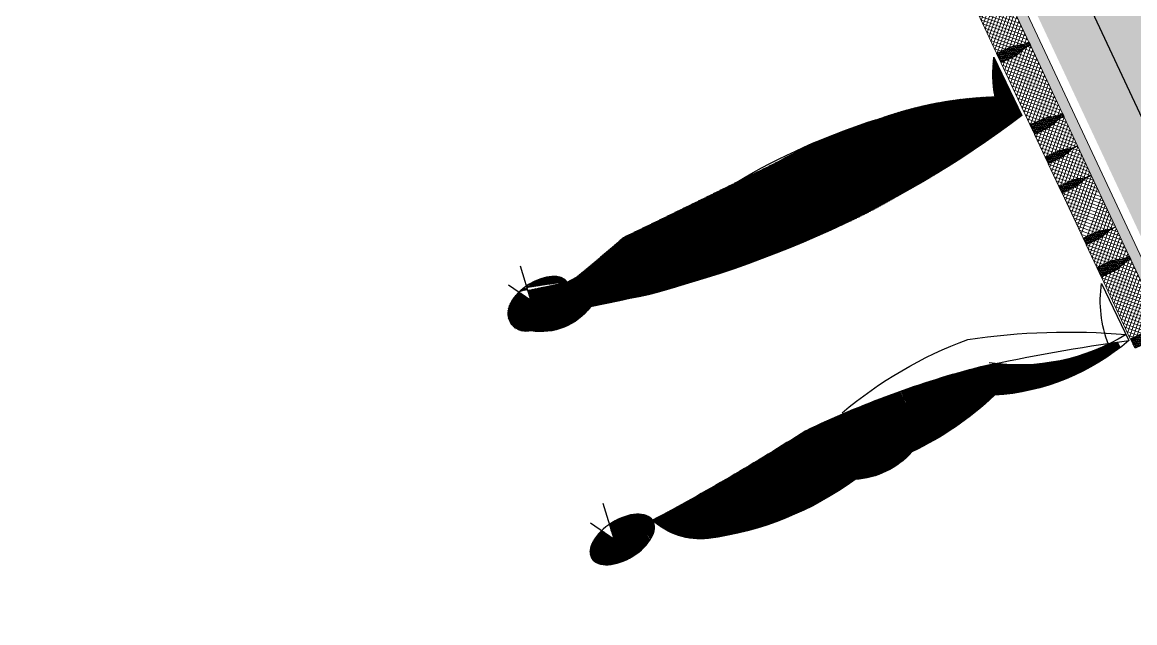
# Model space of a CAD drawing. Header units: metres. Extents: x 678805 to 1359287, y 2747329 to 5497370.
# Drawn here: x 679536.226 to 679539.489, y 2747429.893 to 2747431.654 of the extents above; entities that cross this region are included whole.
import ezdxf

# ---------------------------------------------------------------- set-up
doc = ezdxf.new("R2010")
doc.units = ezdxf.units.M
doc.layers.add('02-L-Waterfeatures 01', color=7, linetype='Continuous', true_color=0x4da6ff)
doc.layers.add('XREF_MON_WATERFEATURE$0$EIT_3 TR sorra', color=7, linetype='Continuous', true_color=0xd8ceb0)
doc.layers.add('XREF_MON_WATERFEATURE$0$-aux', color=50, linetype='Continuous', plot=False)
doc.layers.add('XREF_MON_WATERFEATURE$0$00_Aux', color=6, linetype='Continuous', plot=False)
doc.layers.add('XREF_MON_WATERFEATURE$0$02-L-projecció', color=7, linetype='Continuous', lineweight=5, true_color=0x636363)
doc.layers.add('XREF_MON_WATERFEATURE$0$3-TR tot_u', color=7, linetype='Continuous', lineweight=5, true_color=0x787878)
doc.layers.add('XREF_MON_WATERFEATURE$0$02-L-SEC-View 1', color=7, linetype='Continuous')
for name, color, linetype, lineweight in [('XREF_MON_WATERFEATURE$0$02-L-seccionat', 6, 'Continuous', 5), ('XREF_MON_WATERFEATURE$0$3-TR Formigó', 252, 'Continuous', 0), ('XREF_MON_WATERFEATURE$0$3-TR terra compactada', 45, 'Continuous', 0), ('XREF_MON_WATERFEATURE$0$3-TR Tot-u', 37, 'Continuous', 0)]:
    doc.layers.add(name, color=color, linetype=linetype, lineweight=lineweight)
pattern_1 = [(44.99999999999999, (-21.06302653206512, 1.064129065256566), (-0.006735192090801862, 0.006735192090801865), []), (134.9999999999999, (-21.06302653206512, 1.064129065256566), (-0.006735192090801865, -0.006735192090801862), [])]
pattern_2 = [(43.98579928974752, (-7.911473620217294, -100.0816114170011), (0.00192727512556013, 0.006603891924047489), [0.008532812500000061, -0.001706562500000013, 0, -0.001706562500000013])]
pattern_3 = [(44.99999999999999, (-22.75397421512753, 1.077320956159383), (-0.006735192090801862, 0.006735192090801865), []), (134.9999999999999, (-22.75397421512753, 1.077320956159383), (-0.006735192090801865, -0.006735192090801862), [])]
pattern_4 = [(360, (-35.51120373890217, 7.237842313224292), (-4.231641079210924e-16, 0.003016249999999998), [])]
pattern_5 = [(0, (-35335.08440668798, 7618.781380179147), (0, 3.175), [])]

# ---------------------------------------------------------------- blocks, each defined once
blk = doc.blocks.new('XREF_MON_WATERFEATURE$0$General Section WaterFalls')
at = {"layer": 'XREF_MON_WATERFEATURE$0$3-TR Formigó'}
h = blk.add_hatch(dxfattribs=at)
h.set_pattern_fill('ANSI37', color=256, scale=0.002999999999999999, angle=-18.27604261022104, style=0)
h.set_pattern_definition(pattern_3)
edge = h.paths.add_edge_path()
edge.add_line((21.79737975308672, -30.09426700905897), (21.79744365754197, -30.08607147954478))
edge.add_arc((21.74902757117525, -30.08569396240637), 0.04841755694313247, -0.4467460378408971, 15.55227315894657)
edge.add_line((21.79567238036543, -30.07271237205714), (21.78988763121033, -30.05192689980563))
edge.add_arc((21.84493994619697, -30.03660544054583), 0.05714459320961907, 179.5532518741257, 195.5522710187066, ccw=False)
edge.add_line((21.78779708966613, -30.03615987650119), (21.78811774770548, -29.99503585272496))
edge.add_line((21.78811774775386, -29.99503585230559), (21.78732056695276, -29.99502963635619))
edge.add_line((21.78732056682929, -29.99502963665873), (21.78732714775209, -29.99418558651871))
edge.add_line((21.78732714802027, -29.99418558645993), (21.58776176565177, -29.99262950328256))
edge.add_line((21.58776176534593, -29.99262950336561), (21.58775518321125, -29.99347355457659))
edge.add_line((21.5877551836893, -29.99347355426289), (21.58695800310112, -29.99346733544142))
edge.add_line((21.58695800229907, -29.9934673353564), (21.5866373442638, -30.03459136060518))
edge.add_arc((21.52949448535219, -30.03414580132812), 0.05714459640235027, -16.44576191960431, -0.4467427766304013, ccw=False)
edge.add_line((21.58430119138211, -30.05032386863604), (21.57819302140064, -30.071016610772))
edge.add_arc((21.62462972151116, -30.08472398808226), 0.04841755167871575, 163.5542356453741, 179.5532547689259)
edge.add_line((21.5762136420235, -30.08434647182003), (21.57614973859862, -30.09254200118409))
edge.add_line((21.57614973839372, -30.09254200174473), (21.79737975243401, -30.0942670095668))
h = blk.add_hatch(dxfattribs=at)
h.set_pattern_fill('ANSI37', color=256, scale=0.002999999999999999, angle=-18.27604261022104, style=0)
h.set_pattern_definition(pattern_3)
edge = h.paths.add_edge_path()
edge.add_line((21.9023396470584, -30.09508541738614), (21.90240355192034, -30.08688988849667))
edge.add_arc((21.85398745862767, -30.08651237282902), 0.04841756492309959, -0.4467450231167824, 15.55227412958899)
edge.add_line((21.90063227433711, -30.07353077898733), (21.89484752481898, -30.05274530857753))
edge.add_arc((21.94989984016865, -30.03742385143414), 0.05714459246279494, 179.5532501677238, 195.5522692723542, ccw=False)
edge.add_line((21.89275698410347, -30.0369782850612), (21.89307764207186, -29.99585426224232))
edge.add_line((21.8930776421912, -29.99585426226258), (21.89228046079782, -29.99584804513678))
edge.add_line((21.89228046033531, -29.99584804521874), (21.89228704250957, -29.99500399500162))
edge.add_line((21.89228704385459, -29.99500399501994), (21.81899147761222, -29.99443248384072))
edge.add_line((21.81899147713557, -29.99443248333409), (21.81898489500088, -29.99527653454507))
edge.add_line((21.81898489454761, -29.99527653586119), (21.81818771314607, -29.9952703157903))
edge.add_line((21.81818771362305, -29.99527031509206), (21.81786705596306, -30.03639434291676))
edge.add_arc((21.76072420878336, -30.03594878106378), 0.05714458413136875, -16.44576432809248, -0.44674519530951784, ccw=False)
edge.add_line((21.81553090177476, -30.05212684767321), (21.80942273260667, -30.07281959105858))
edge.add_arc((21.85585943190381, -30.08652697061189), 0.04841755135676758, 163.554232349569, 179.5532514948844)
edge.add_line((21.80744335241616, -30.08614945109002), (21.80737944957948, -30.09434498015795))
edge.add_line((21.80737945018336, -30.09434498054907), (21.90233964721726, -30.09508541755347))
h = blk.add_hatch(dxfattribs=at)
h.set_pattern_fill('ANSI37', color=256, scale=0.002999999999999999, angle=-18.27604261022104, style=0)
h.set_pattern_definition(pattern_1)
edge = h.paths.add_edge_path()
edge.add_line((22.06982569443062, -30.09639486507513), (22.0698895968961, -30.08819933490381))
edge.add_arc((22.02147351158783, -30.08782180957496), 0.04841755687838339, -0.4467552747807046, 15.55226391264616)
edge.add_line((22.068118322175, -30.07484022667632), (22.06233357195403, -30.0540547550536))
edge.add_arc((22.11738588614389, -30.03873329702765), 0.05714459262532414, 179.553250576455, 195.5522697251875, ccw=False)
edge.add_line((22.06024303147569, -30.03828773135319), (22.06056368914793, -29.99716370794612))
edge.add_line((22.06056368909776, -29.99716370785609), (22.0597665076689, -29.99715749120897))
edge.add_line((22.05976650770754, -29.99715749151073), (22.05977308951467, -29.99631344166277))
edge.add_line((22.05977308936417, -29.99631344131194), (21.91395165101313, -29.99517641831788))
edge.add_line((21.91395165026188, -29.99517641821876), (21.91394507048817, -29.99602047119026))
edge.add_line((21.91394507093355, -29.99602047121152), (21.9131478887582, -29.99601425088508))
edge.add_line((21.913147888612, -29.99601425090805), (21.91282723076641, -30.03713827818106))
edge.add_arc((21.85568438237533, -30.03669271385297), 0.0571445854133193, -16.445767172759474, -0.44674806095349595, ccw=False)
edge.add_line((21.91049107676372, -30.05287078325637), (21.90438290832985, -30.07356352590343))
edge.add_arc((21.95081960828975, -30.08727090782486), 0.04841755269354794, 163.5542300936993, 179.5532492040691)
edge.add_line((21.90240352740511, -30.08689338690601), (21.90233962331698, -30.09508891605104))
edge.add_line((21.90233962284401, -30.09508891636506), (22.06982569393679, -30.09639486484757))
h = blk.add_hatch(dxfattribs=at)
h.set_pattern_fill('ANSI37', color=256, scale=0.002999999999999999, angle=-18.27604261022104, style=0)
h.set_pattern_definition(pattern_1)
edge = h.paths.add_edge_path()
edge.add_line((22.1647858642973, -30.09713886864483), (22.16484976930527, -30.08894333931319))
edge.add_arc((22.11643367586657, -30.08856582292356), 0.04841756495485251, -0.44674445635321, 15.55227466404321)
edge.add_line((22.16307849111035, -30.0755842293147), (22.15729374159222, -30.05479875890489))
edge.add_arc((22.2123460569419, -30.03947730315849), 0.05714459204102924, 179.5532493145228, 195.5522684316682, ccw=False)
edge.add_line((22.15520320134237, -30.03903173562139), (22.15552385931076, -29.99790771280252))
edge.add_line((22.1555238594301, -29.99790771282278), (22.15472667825781, -29.99790149576999))
edge.add_line((22.15472667803988, -29.9979014955461), (22.15473325977196, -29.99705744518296))
edge.add_line((22.15473325969651, -29.99705744488165), (22.08143769367523, -29.99648593377544))
edge.add_line((22.08143769437447, -29.99648593482561), (22.0814311120187, -29.99732998596358))
edge.add_line((22.08143111132085, -29.99732998479158), (22.08063393017588, -29.99732376431502))
edge.add_line((22.08063393086195, -29.99732376518659), (22.08031327294539, -30.03844779341697))
edge.add_arc((22.0231704255566, -30.03800223208964), 0.05714458416312167, -16.445763861437285, -0.44674471510109015, ccw=False)
edge.add_line((22.07797711901367, -30.0541802982334), (22.071868949589, -30.07487304202444))
edge.add_arc((22.11830564914271, -30.08858042187057), 0.04841755135676758, 163.554232349569, 179.5532514948844)
edge.add_line((22.0698895691894, -30.08820290234871), (22.06982566671984, -30.09639843104748))
edge.add_line((22.0698256669566, -30.0963984313421), (22.16478586362339, -30.09713886871565))
h = blk.add_hatch(dxfattribs=at)
h.set_pattern_fill('ANSI37', color=256, scale=0.002999999999999999, angle=-18.27604261022104, style=0)
h.set_pattern_definition(pattern_1)
edge = h.paths.add_edge_path()
edge.add_line((22.25974611891434, -30.09787223767489), (22.25981002399736, -30.08967670885843))
edge.add_arc((22.21139393234625, -30.08929919358343), 0.04841756340331319, -0.4467438658289858, 15.55227527998455)
edge.add_line((22.25803874619305, -30.07631759997457), (22.25225399659986, -30.05553212904958))
edge.add_arc((22.30730631202459, -30.04021067125723), 0.05714459246279494, 179.5532501677238, 195.5522692723542, ccw=False)
edge.add_line((22.25016345549375, -30.03976510511711), (22.25048411357267, -29.99864108233475))
edge.add_line((22.25048411358148, -29.99864108255133), (22.2496869321881, -29.99863486542553))
edge.add_line((22.24968693219125, -29.99863486504182), (22.24969351436551, -29.99779081482471))
edge.add_line((22.24969351477921, -29.99779081484303), (22.1763979484263, -29.9972193036273))
edge.add_line((22.17639794806018, -29.9972193040885), (22.1763913659255, -29.99806335529948))
edge.add_line((22.17639136686921, -29.99806335521862), (22.17559418557821, -29.99805713518424))
edge.add_line((22.17559418501332, -29.9980571353808), (22.17527352735333, -30.03918116320551))
edge.add_arc((22.1181306806393, -30.0387356011197), 0.05714458402054452, -16.445764324364518, -0.44674515957092353, ccw=False)
edge.add_line((22.1729373736307, -30.05491366749629), (22.16682920435207, -30.07560641084516))
edge.add_arc((22.21326590375975, -30.08931378927082), 0.04841755150286892, 163.554233446704, 179.5532525440513)
edge.add_line((22.1648498242721, -30.0889362716116), (22.16478592158145, -30.09713180023735))
edge.add_line((22.1647859220393, -30.09713180037215), (22.25974611881663, -30.09787223778222))
h = blk.add_hatch(dxfattribs=at)
h.set_pattern_fill('ANSI37', color=256, scale=0.002999999999999999, angle=-18.27604261022104, style=0)
h.set_pattern_definition(pattern_1)
edge = h.paths.add_edge_path()
edge.add_line((22.49097582977265, -30.09967522299848), (22.49103973437393, -30.09147969304213))
edge.add_arc((22.44262365018949, -30.09110217634588), 0.04841755708570963, -0.4467455132575356, 15.55227354001481)
edge.add_line((22.48926845798269, -30.078120585531), (22.48348370842498, -30.05733511412733))
edge.add_arc((22.53853602521122, -30.04201365541667), 0.05714459456352142, 179.5532509293158, 195.5522701089784, ccw=False)
edge.add_line((22.48139316821471, -30.04156809020787), (22.48171382636461, -30.00044406646815))
edge.add_line((22.48171382630244, -30.00044406577945), (22.4809166453908, -30.00043784979354))
edge.add_line((22.48091664537787, -30.00043785059825), (22.48092322607958, -29.99959380038521))
edge.add_line((22.48092322563753, -29.99959380039945), (22.28135784349012, -29.99803771729509))
edge.add_line((22.28135784342885, -29.99803771707229), (22.28135126129417, -29.99888176828327))
edge.add_line((22.28135126130655, -29.99888176796958), (22.28055408082892, -29.99887554918461))
edge.add_line((22.28055408131331, -29.99887554952875), (22.28023342324255, -30.0399995752562))
edge.add_arc((22.22309056483209, -30.039554013405), 0.0571445944703978, -16.445763722848085, -0.4467446058545761, ccw=False)
edge.add_line((22.27789726899937, -30.05573208257556), (22.2717890992035, -30.07642482526321))
edge.add_arc((22.31822580005974, -30.09013220248744), 0.04841755179507168, 163.5542356409741, 179.5532547689259)
edge.add_line((22.26980972010642, -30.08975468622521), (22.26974581682757, -30.0979502151471))
edge.add_line((22.26974581601098, -30.09795021545142), (22.49097583005127, -30.09967522327349))
h = blk.add_hatch(dxfattribs=at)
h.set_pattern_fill('ANSI37', color=256, scale=0.002999999999999999, angle=-18.27604261022104, style=0)
h.set_pattern_definition(pattern_1)
edge = h.paths.add_edge_path()
edge.add_line((22.66846157098189, -30.10106264031492), (22.66852547352243, -30.09286711065879))
edge.add_arc((22.62010938860476, -30.09248958714306), 0.04841755752776314, -0.4467537853911436, 15.5522653626231)
edge.add_line((22.66675419872627, -30.07950800331309), (22.66096944898296, -30.05872253135773))
edge.add_arc((22.71602176269516, -30.04340107366443), 0.05714459101218528, 179.5532511125338, 195.5522702470631, ccw=False)
edge.add_line((22.65887890849262, -30.04295550798997), (22.6591995661253, -30.00183148358903))
edge.add_line((22.65919956564903, -30.00183148402721), (22.65840238403865, -30.00182526830093))
edge.add_line((22.65840238472447, -30.00182526814751), (22.65840896656709, -30.00098121782088))
edge.add_line((22.65840896684676, -30.00098121794872), (22.51258752871681, -29.99984419502767))
edge.add_line((22.51258752821013, -29.99984419485554), (22.51258094814028, -30.00068824723884))
edge.add_line((22.51258094841614, -30.00068824738264), (22.51178376635134, -30.0006820270927))
edge.add_line((22.51178376656026, -30.0006820266135), (22.51146310845809, -30.04180605429218))
edge.add_arc((22.4543202589266, -30.04136049211957), 0.05714458579373233, -16.44576484321192, -0.4467457313884893, ccw=False)
edge.add_line((22.50912695471197, -30.05753855966032), (22.50301878624262, -30.07823130278605))
edge.add_arc((22.5494554839097, -30.09193868422881), 0.04841755093333631, 163.5542296089313, 179.5532487454264)
edge.add_line((22.50103940442204, -30.09156116330996), (22.50097550033391, -30.09975669245499))
edge.add_line((22.5009755003266, -30.09975669207051), (22.66846157119829, -30.10106264048001))
at = {"layer": 'XREF_MON_WATERFEATURE$0$3-TR terra compactada'}
h = blk.add_hatch(dxfattribs=at)
h.set_pattern_fill('LINE', color=256, scale=0.007499999999999998)
h.set_pattern_definition([(359.9999999999999, (-1.593222050461918, -1.450000001117587), (3.469446951953614e-18, 0.0238125), [])])
edge = h.paths.add_edge_path(flags=16)
edge.add_arc((87.91270721703768, -34.89102650922723), 0.03000000000000113, 0, 360)
h.paths.add_polyline_path([(60.86794612370431, -34.06345526850782), (60.86794612370431, -34.8165326055605), (77.28848761087283, -34.81653260439634), (77.28848760994151, -35.96653260430321), (94.02980208816007, -35.96653260337189), (94.02346620196477, -34.53352967253886), (88.77741158520803, -34.42881766473874), (88.7764219455421, -34.4783984052483), (88.67512278445065, -34.8564527768176), (84.06023222394288, -34.76436978625134), (83.96552849235013, -34.41241660504602), (83.95774579746649, -34.38224918977357), (83.95875280490145, -34.33179827523418), (79.98875382728875, -34.25026744417846), (79.98875382775441, -35.78771875007078), (77.43852502759546, -35.78771875007078), (77.43852502852678, -35.43748732609674), (78.61814005719498, -35.43770227907225), (78.05505687510595, -33.4629564518109), (67.10211191978306, -33.3788115279749), (67.01179703883827, -33.17811179091223), (66.85097349714488, -33.17687627975829), (63.56725041614845, -33.15126436809078), (63.56725041707978, -34.70336046814919), (61.01713174395263, -34.70336046768352), (61.01713174441829, -34.35336060426198), (62.10765844490379, -34.35336060402915), (61.58575402200222, -32.50950451311655), (50.6815704330802, -32.42573419259861), (50.59114177431911, -32.2250335814897), (50.42511908290908, -32.2237581287045), (47.14811543934047, -32.19819437991828), (47.14721526950598, -33.38156245509163), (44.99754665372893, -33.38156245509163), (44.99754665279761, -33.03156259073876), (45.56926759378985, -33.03156259120442), (45.14311256445944, -31.55625739693642), (34.2616229839623, -31.47266142093576), (34.17091776337475, -31.2719586850144), (34.00475173024461, -31.27068213094026), (30.72633214015514, -31.24511096207425), (30.72633214108646, -32.37863686797209), (28.57621343620121, -32.37863686820492), (28.57621343526989, -32.02863700361922), (29.14793437626213, -32.02863700361922), (28.72177934786305, -30.55333180958405), (17.8412764519453, -30.4697434140835), (17.68143947003409, -31.50181839196011), (28.27606689184904, -31.50181839149445), (28.27606689091772, -32.61037793336436), (44.44740463607013, -32.61037793196738), (44.44740463700145, -34.06345526920632)])
at = {"layer": 'XREF_MON_WATERFEATURE$0$3-TR Tot-u'}
h = blk.add_hatch(dxfattribs=at)
h.set_pattern_fill('EARTH', color=256, scale=0.004999999999999998, angle=-84.07414778341365)
h.set_pattern_definition([(275.9258522165863, (27.87454973626882, -31.62861592276022), (0.03485825126725671, -0.02830242601949161), [0.03175, -0.03175]), (275.9258522165863, (27.88639236288145, -31.62738670548424), (0.03485825126725671, -0.02830242601949161), [0.03175, -0.03175]), (275.9258522165863, (27.89823498949409, -31.62615748844109), (0.03485825126725671, -0.02830242601949161), [0.03175, -0.03175]), (5.925852216586345, (27.90259227156639, -31.62969529186375), (0.02830242601949161, 0.03485825126725671), [0.03174999999999994, -0.03174999999999994]), (5.925852216586345, (27.90382148884237, -31.64153791847639), (0.02830242601949161, 0.03485825126725671), [0.03174999999999994, -0.03174999999999994]), (5.925852216586345, (27.90505070518702, -31.65338054532185), (0.02830242601949161, 0.03485825126725671), [0.03174999999999994, -0.03174999999999994])])
h.paths.add_polyline_path([(17.8412764519453, -30.4697434140835), (28.72177934786305, -30.55333180958405), (28.80537299579009, -30.84863540693186), (29.57612518081442, -30.84863695688546), (29.57612646790221, -30.55989524768665), (28.95151915913448, -30.5550967627205), (28.89673480344936, -30.35466998582706), (17.74958454584703, -30.26903309766203)])
at = {"layer": 'XREF_MON_WATERFEATURE$0$3-TR tot_u'}
h = blk.add_hatch(dxfattribs=at)
h.set_pattern_fill('AR-CONC', color=256, scale=0.0002499999999999997, angle=90.27678088138283)
h.set_pattern_definition([(158.5528234916038, (-16.42133875610307, 0.9000845635309815), (-0.01071414020334408, 0.04444703537656459), [0.004762499999999992, -0.05238749999999992]), (103.5528234916037, (-16.42133875610307, 0.9000845635309815), (-0.042478511822929, -0.02355052202099124), [0.00380999999999999, -0.04191014604249985]), (209.0042681916038, (-16.42223159829155, 0.9037884704302996), (-0.05319265014223657, 0.02089651386113734), [0.004047502199999994, -0.04452256114999994]), (154.7370234916037, (-16.43337874626741, 0.896043692715466), (-0.01159854796105582, 0.06759205884945055), [0.007143749999999993, -0.07858124999999992]), (205.1883811016037, (-16.43434529751539, 0.90167635679245), (-0.07752613342460271, 0.03658516449488297), [0.006071255784999993, -0.06678390203999988]), (99.73697466160377, (-16.43337874626741, 0.896043692715466), (-0.07752613342278562, 0.03658516449904599), [0.005714991767499993, -0.0628649329799999]), (129.5528234916038, (-16.43238918390125, 0.9030739036388695), (0.01217751511735449, 0.04406843003303181), [0.004762499999999995, -0.05238749999999995]), (74.55282349160389, (-16.43238918390125, 0.9030739036388695), (-0.04856998646426811, -3.622266203678892e-06), [0.003809999999999994, -0.0419099999999999]), (180.0042684916038, (-16.43137439107522, 0.906746274093166), (-0.03639247154533939, 0.04406480761108347), [0.004047502199999996, -0.04452248439999996]), (146.0528234916038, (-16.42133875610307, 0.9000845635309815), (-0.02028587552938745, -0.005993882991116794), [0, -0.04140199999999994, 0, -0.04254499999999994, 0, -0.04206874999999994]), (116.0528234916039, (-16.42133875610307, 0.9000845635309815), (-0.02905871588294157, 0.007867938773241594), [0, -0.02425699999999996, 0, -0.04044949999999991, 0, -0.01603374999999996]), (76.05282349160386, (-16.41683318512514, 0.8866599751636386), (-0.009427757665139926, 0.03259170348029379), [0, -0.01587499999999992, 0, -0.04952999999999985, 0, -0.0657224999999997]), (66.05282349160387, (-16.41481274971738, 0.8806399798486382), (-0.01780916575072015, 0.03308521069580599), [0, -0.02063749999999998, 0, -0.03289299999999997, 0, -0.04667249999999996])])
h.paths.add_polyline_path([(28.89673480344936, -30.35466998582706), (29.07426458364353, -30.20602941629477), (17.68178908992559, -30.11850783950649), (17.74958454584703, -30.26903309766203)])
at = {"layer": 'XREF_MON_WATERFEATURE$0$EIT_3 TR sorra'}
h = blk.add_hatch(dxfattribs=at)
h.set_pattern_fill('ANSI36', color=256, scale=0.001075000000000009, angle=-1.01420071025247, style=0, double=1)
h.set_pattern_definition([(43.98579928974752, (-8.142703332472593, -100.0798084328417), (0.00192727512556013, 0.006603891924047489), [0.008532812500000061, -0.001706562500000013, 0, -0.001706562500000013])])
edge = h.paths.add_edge_path()
edge.add_line((21.57614970952272, -30.09254549420439), (21.56615001566134, -30.09246752345611))
edge.add_line((21.56615001568571, -30.09246752364561), (21.56621391778407, -30.08427199384345))
edge.add_arc((21.51779783749953, -30.08389447350055), 0.04841755304747494, -0.4467509224718172, 15.55226820266228)
edge.add_line((21.56444264249876, -30.07091288710944), (21.55865789303935, -30.05012741132465))
edge.add_arc((21.61371020087972, -30.03480595489964), 0.05714458542594454, 179.5532509428911, 195.5522700663376, ccw=False)
edge.add_line((21.55656735319644, -30.03436038945802), (21.55688803879204, -29.99323286843223))
edge.add_line((21.55688803875819, -29.99323286861181), (21.586958003175, -29.99346733471842))
edge.add_line((21.58695800276473, -29.99346733512357), (21.58663731599273, -30.03459485674163))
edge.add_arc((21.52949446439743, -30.03414929425344), 0.05714458892856392, -16.445765417979487, -0.44674625186081585, ccw=False)
edge.add_line((21.58430116251111, -30.05032736295834), (21.57819299414822, -30.07102010464804))
edge.add_arc((21.62462968565524, -30.0847274819389), 0.04841754447689503, 163.5542320583997, 179.5532511497037)
edge.add_line((21.57621361361817, -30.08434996334836), (21.57614971016188, -30.09254549466365))
edge.add_line((21.57614970952272, -30.09254549420439), (21.56615001566134, -30.09246752345611))
h = blk.add_hatch(dxfattribs=at)
h.set_pattern_fill('ANSI36', color=256, scale=0.001075000000000009, angle=-1.01420071025247, style=0, double=1)
h.set_pattern_definition(pattern_2)
edge = h.paths.add_edge_path()
edge.add_line((21.80737942224368, -30.09434847859666), (21.79737972805067, -30.09427050773886))
edge.add_line((21.79737972794101, -30.09427050780505), (21.79744363003937, -30.08607497800289))
edge.add_arc((21.74902754928917, -30.08569745579734), 0.04841755265149646, -0.4467519294583548, 15.55226721044657)
edge.add_line((21.79567235475406, -30.07271587150171), (21.78988760525916, -30.0519303961956))
edge.add_arc((21.84493991639465, -30.03660893905908), 0.0571445892365172, 179.5532512041429, 195.5522703161055, ccw=False)
edge.add_line((21.78779706498608, -30.03616337315179), (21.78811775069222, -29.99503585216252))
edge.add_line((21.78811775008217, -29.99503585183993), (21.81818771457404, -29.99527031846173))
edge.add_line((21.81818771502003, -29.99527031858452), (21.81786702802695, -30.03639784012957))
edge.add_arc((21.76072417432442, -30.03595227794722), 0.05714459093958765, -16.44576407766249, -0.446744938583322, ccw=False)
edge.add_line((21.81553087383509, -30.05213034688495), (21.8094227052866, -30.07282308802296))
edge.add_arc((21.85585939930752, -30.086530466564), 0.04841754623710667, 163.5542325431677, 179.553251692707)
edge.add_line((21.80744332587346, -30.0861529475078), (21.80737942256321, -30.09434847838092))
edge.add_line((21.80737942224368, -30.09434847859666), (21.79737972805067, -30.09427050773886))
h = blk.add_hatch(dxfattribs=at)
h.set_pattern_fill('ANSI36', color=256, scale=0.001075000000000009, angle=-1.01420071025247, style=0, double=1)
h.set_pattern_definition(pattern_2)
edge = h.paths.add_edge_path()
edge.add_line((21.90233962284401, -30.09508891683072), (21.90240352457526, -30.08689338739772))
edge.add_arc((21.85398743860424, -30.08651586994529), 0.04841755719653387, -0.4467455554378482, 15.55227354001481)
edge.add_line((21.90063224779442, -30.07353427866474), (21.89484749973658, -30.05274880383321))
edge.add_arc((21.94989981548861, -30.03742734878324), 0.05714459323240244, 179.5532479252431, 195.5522670691067, ccw=False)
edge.add_line((21.89275695988908, -30.03698178054765), (21.89307764530725, -29.99585426191526))
edge.add_line((21.89307764451951, -29.99585426133126), (21.91314791374842, -29.99601075625151))
edge.add_line((21.91314791422337, -29.99601075658575), (21.91282722711975, -30.03713827809429))
edge.add_arc((21.85568437865004, -30.03669271455146), 0.05714458558764935, -16.445766243177218, -0.44674713627517804, ccw=False)
edge.add_line((21.91049107257277, -30.05287078302354), (21.9043829041703, -30.07356352371937))
edge.add_arc((21.95081960363314, -30.08727090805769), 0.04841755213888818, 163.5542268066941, 179.5532459300277)
edge.add_line((21.90240352321416, -30.08689338481054), (21.90233962237543, -30.09508891748068))
h = blk.add_hatch(dxfattribs=at)
h.set_pattern_fill('ANSI36', color=256, scale=0.001075000000000009, angle=-1.01420071025247, style=0, double=1)
h.set_pattern_definition([(43.98579928974752, (-7.911473644897342, -100.0816149841994), (0.00192727512556013, 0.006603891924047489), [0.008532812500000061, -0.001706562500000013, 0, -0.001706562500000013])])
edge = h.paths.add_edge_path()
edge.add_line((22.06982566742226, -30.09639843087643), (22.06988957110372, -30.0882029011067))
edge.add_arc((22.02147349016741, -30.08782538352534), 0.04841755307984961, -0.4467463040015445, 15.55227286415938)
edge.add_line((22.06811829470098, -30.07484379410744), (22.06233354678917, -30.05405831883374))
edge.add_arc((22.11738586146384, -30.03873685747385), 0.0571445942156798, 179.5532539892588, 195.5522731529117, ccw=False)
edge.add_line((22.06024300539866, -30.03829129459336), (22.06056369210377, -29.9971637754052))
edge.add_line((22.06056369142607, -29.99716377584264), (22.08063396025647, -29.99732027308326))
edge.add_line((22.08063396019861, -29.99732027342543), (22.08031327341844, -30.03844779209841))
edge.add_arc((22.02317041205242, -30.03800222836435), 0.05714459917233421, -16.44576620897209, -0.4467471030308161, ccw=False)
edge.add_line((22.07797711901367, -30.05418030079454), (22.07186895097832, -30.07487304112122))
edge.add_arc((22.11830564215779, -30.08858042256907), 0.04841754389248983, 163.5542276698587, 179.5532467843144)
edge.add_line((22.06988957012072, -30.08820289932191), (22.06982566739867, -30.09639842989889))
h = blk.add_hatch(dxfattribs=at)
h.set_pattern_fill('ANSI36', color=256, scale=0.001075000000000009, angle=-1.01420071025247, style=0, double=1)
h.set_pattern_definition([(43.98579928974752, (-7.649027403444052, -100.0836648675613), (0.00192727512556013, 0.006603891924047489), [0.008532812500000061, -0.001706562500000013, 0, -0.001706562500000013])])
edge = h.paths.add_edge_path()
edge.add_line((22.16478583961725, -30.09714236622676), (22.16484974145904, -30.08894683683027))
edge.add_arc((22.11643365491182, -30.08856931957416), 0.04841755874807321, -0.4467461459621233, 15.55227300076649)
edge.add_line((22.16307846503332, -30.07558772922494), (22.15729371693999, -30.05480225487209))
edge.add_arc((22.21234603226185, -30.03948079864495), 0.05714459230026574, 179.553249723254, 195.5522688195209, ccw=False)
edge.add_line((22.15520317619666, -30.03903523087502), (22.15552386231358, -29.99790771198299))
edge.add_line((22.15552386315539, -29.99790771258995), (22.17559413194214, -29.99806420736417))
edge.add_line((22.17559413146228, -29.99806420668028), (22.17527344450468, -30.03919172774665))
edge.add_arc((22.1181305940263, -30.03874616371468), 0.05714458713918869, -16.4457667582966, -0.446747636615612, ccw=False)
edge.add_line((22.17293729027733, -30.05492423358373), (22.16682912172884, -30.07561697472174))
edge.add_arc((22.21326581761241, -30.08932435675524), 0.04841754904189608, 163.5542285777956, 179.5532477200199)
edge.add_line((22.16484974091873, -30.08894683420658), (22.16478583960233, -30.09714236720938))
h = blk.add_hatch(dxfattribs=at)
h.set_pattern_fill('ANSI36', color=256, scale=0.001075000000000009, angle=-1.01420071025247, style=0, double=1)
h.set_pattern_definition([(43.98579928974752, (-7.449107254389673, -100.0852166477125), (0.00192727512556013, 0.006603891924047489), [0.008532812500000061, -0.001706562500000013, 0, -0.001706562500000013])])
edge = h.paths.add_edge_path()
edge.add_line((22.2697457880713, -30.09795370791107), (22.25974609406389, -30.09787573760497))
edge.add_line((22.25974609469995, -30.09787573781796), (22.25980999657723, -30.08968020794279))
edge.add_arc((22.21139391558245, -30.08930268604308), 0.04841755254067222, -0.4467518872780676, 15.55226728713962)
edge.add_line((22.25803872058168, -30.07632110128179), (22.25225397112226, -30.05553562549699))
edge.add_arc((22.3073062794283, -30.0402141683735), 0.05714458575100297, 179.5532518318307, 195.5522709720042, ccw=False)
edge.add_line((22.2501634308137, -30.03976860339753), (22.25048411663039, -29.99864108244477))
edge.add_line((22.25048411684111, -29.99864108208567), (22.28055408125792, -29.99887554819228))
edge.add_line((22.28055408131331, -29.99887554929592), (22.28023339454131, -30.04000307091398))
edge.add_arc((22.22309054294601, -30.0395575077273), 0.05714458892856392, -16.445765417979487, -0.44674625186081585, ccw=False)
edge.add_line((22.27789723966271, -30.0557355764322), (22.27178907129981, -30.0764283181219))
edge.add_arc((22.31822576466948, -30.09013569634408), 0.04841754449176773, 163.5542326091673, 179.5532517164675)
edge.add_line((22.26980969170108, -30.08975817682222), (22.26974578828029, -30.09795370765883))
edge.add_line((22.2697457880713, -30.09795370791107), (22.25974609406389, -30.09787573760497))
h = blk.add_hatch(dxfattribs=at)
h.set_pattern_fill('ANSI36', color=256, scale=0.001075000000000009, angle=-1.01420071025247, style=0, double=1)
h.set_pattern_definition([(43.98579928974752, (-7.217877543065697, -100.0870196297765), (0.00192727512556013, 0.006603891924047489), [0.008532812500000061, -0.001706562500000013, 0, -0.001706562500000013])])
edge = h.paths.add_edge_path()
edge.add_line((22.5009755003266, -30.09975669160485), (22.49097580605853, -30.09967872023187))
edge.add_line((22.49097580602393, -30.09967872081324), (22.49103970819734, -30.09148319152628))
edge.add_arc((22.44262362550944, -30.09110566880554), 0.0484175543138601, -0.4467525621627644, 15.55226651781235)
edge.add_line((22.48926843283698, -30.07812408450991), (22.48348368319605, -30.05733860964596))
edge.add_arc((22.53853599308059, -30.04201715253294), 0.05714458762337835, 179.5532517402217, 195.5522708379812, ccw=False)
edge.add_line((22.481393143069, -30.04157158732414), (22.48171382877514, -30.00044406633487))
edge.add_line((22.48171382769942, -30.00044406577945), (22.51178379222678, -30.00067853192257))
edge.add_line((22.51178379263729, -30.00067853252403), (22.51146310560872, -30.04180605454777))
edge.add_arc((22.45432025333866, -30.04136049281806), 0.05714458921371823, -16.44576449212542, -0.4467453629212059, ccw=False)
edge.add_line((22.50912695191801, -30.0575385610573), (22.50301878336952, -30.07823130219531))
edge.add_arc((22.54945547739044, -30.09193868050352), 0.04841754610587804, 163.5542319968001, 179.5532511259432)
edge.add_line((22.5010394025594, -30.09156116144732), (22.50097549947023, -30.09975669239345))
edge.add_line((22.5009755003266, -30.09975669160485), (22.49097580605853, -30.09967872023187))
h = blk.add_hatch(dxfattribs=at)
h.set_pattern_fill('ANSI36', color=256, scale=0.001075000000000009, angle=-1.01420071025247, style=0, double=1)
h.set_pattern_definition([(62.26184189996857, (51.65618912968785, 217.9220343257766), (-0.0002408934137096957, 0.006875154421344565), [0.008532812500000075, -0.001706562500000016, 0, -0.001706562500000016])])
h.paths.add_polyline_path([(17.68118957895786, -30.093503233511), (29.07426458550617, -30.18102941382676), (29.07449839450419, -30.15103024290875), (17.68115054583177, -30.06226211832836)])
at = {"layer": 'XREF_MON_WATERFEATURE$0$-aux'}
for points in [[(21.57614970952272, -30.09254549420439), (21.56615001568571, -30.09246752364561), (21.56621391838416, -30.0842719944194, 0.06992251114754273), (21.56444264249876, -30.07091288710944), (21.55865789251402, -30.0501274112612, -0.06992251114800961), (21.55656735319644, -30.03436038945802), (21.55688803875819, -29.99323286861181), (21.58695800276473, -29.99346733512357), (21.58663731673732, -30.0345948562026, -0.0699225111484148), (21.58430116251111, -30.05032736295834), (21.57819299353287, -30.07102010445669, 0.06992251114798485), (21.57621361361817, -30.08434996334836), (21.57614970952272, -30.09254549420439), (21.56615001568571, -30.09246752364561)], [(21.80737942224368, -30.09434847859666), (21.79737972794101, -30.09427050780505), (21.79744362924248, -30.08607497741468, 0.06992251114754273), (21.79567235475406, -30.07271587150171), (21.78988760523498, -30.05193039542064, -0.06992251114800961), (21.78779706498608, -30.03616337315179), (21.78811775008217, -29.99503585183993), (21.81818771502003, -29.99527031858452), (21.81786702712998, -30.03639784036204, -0.0699225111484148), (21.81553087383509, -30.05213034688495), (21.80942270578817, -30.07282308791764, 0.06992251114798485), (21.80744332587346, -30.0861529475078), (21.80737942224368, -30.09434847859666), (21.79737972794101, -30.09427050780505)], [(21.90233962191269, -30.0950889182277), (21.90233962284401, -30.09508891683072), (21.90240352414548, -30.08689338620752, 0.06992251114754273), (21.90063224779442, -30.07353427866474), (21.89484749967232, -30.05274880444631, -0.06992251114800961), (21.89275695988908, -30.03698178054765), (21.89307764451951, -29.99585426133126), (21.91314791422337, -29.99601075658575), (21.9128272277303, -30.03713827766478, -0.0699225111484148), (21.91049107257277, -30.05287078302354), (21.90438290545717, -30.07356352405623, 0.06992251114798485), (21.90240352321416, -30.08689338481054), (21.90233962191269, -30.0950889182277), (21.90233962284401, -30.09508891683072)], [(22.06982566742226, -30.09639843041077), (22.06982566742226, -30.09639843087643), (22.06988957058638, -30.0882029007189, 0.06992251114754273), (22.06811829470098, -30.07484379410744), (22.06233354657888, -30.05405831942335, -0.06992251114800961), (22.06024300539866, -30.03829129459336), (22.06056369142607, -29.99716377584264), (22.08063396019861, -29.99732027342543), (22.0803132741712, -30.03844779217616, -0.0699225111484148), (22.07797711901367, -30.05418030079454), (22.07186895143241, -30.07487304089591, 0.06992251114798485), (22.06988957012072, -30.08820289932191), (22.06982566742226, -30.09639843041077), (22.06982566742226, -30.09639843087643)], [(22.16478583915159, -30.09714236762375), (22.16478583961725, -30.09714236622676), (22.16484974231571, -30.08894683746621, 0.06992251114754273), (22.16307846503332, -30.07558772922494), (22.15729371691123, -30.05480225454085, -0.06992251114800961), (22.15520317619666, -30.03903523087502), (22.15552386315539, -29.99790771258995), (22.17559413146228, -29.99806420668028), (22.17527344450355, -30.03919172869064, -0.0699225111484148), (22.17293729027733, -30.05492423358373), (22.16682912223041, -30.07561697508208, 0.06992251114798485), (22.16484974091873, -30.08894683420658), (22.16478583915159, -30.09714236762375), (22.16478583961725, -30.09714236622676)], [(22.2697457880713, -30.09795370791107), (22.25974609469995, -30.09787573781796), (22.25980999553576, -30.08968020696193, 0.06992251114754273), (22.25803872058168, -30.07632110128179), (22.25225397059694, -30.05553562613204, -0.06992251114800961), (22.2501634308137, -30.03976860339753), (22.25048411684111, -29.99864108208567), (22.28055408131331, -29.99887554929592), (22.28023339342326, -30.04000307014212, -0.0699225111484148), (22.27789723966271, -30.0557355764322), (22.27178907161579, -30.07642831816338, 0.06992251114798485), (22.26980969170108, -30.08975817682222), (22.2697457880713, -30.09795370791107), (22.25974609469995, -30.09787573781796)], [(22.5009755003266, -30.09975669160485), (22.49097580602393, -30.09967872081324), (22.49103970779106, -30.09148319181986, 0.06992251114754273), (22.48926843283698, -30.07812408450991), (22.48348368238658, -30.05733860982582, -0.06992251114800961), (22.481393143069, -30.04157158732414), (22.48171382769942, -30.00044406577945), (22.51178379263729, -30.00067853252403), (22.5114631052129, -30.04180605476722, -0.0699225111484148), (22.50912695191801, -30.0575385610573), (22.50301878340542, -30.07823130208999, 0.06992251114798485), (22.5010394025594, -30.09156116144732), (22.5009755003266, -30.09975669160485), (22.49097580602393, -30.09967872081324)]]:
    blk.add_lwpolyline(points, format="xyb", dxfattribs=at)
at = {"layer": 'XREF_MON_WATERFEATURE$0$00_Aux'}
blk.add_lwpolyline([(17.8412764519453, -30.4697434140835), (28.72177934786305, -30.55333180958405), (28.80537299579009, -30.84863540693186), (29.57612518081442, -30.84863695688546), (29.57612646790221, -30.55989524768665), (28.95151915913448, -30.5550967627205), (28.89673480344936, -30.35466998582706), (17.74958454584703, -30.26903309766203)], close=True, dxfattribs=at)
at = {"layer": 'XREF_MON_WATERFEATURE$0$02-L-projecció'}
for points in [[(17.68118957895786, -30.093503233511), (29.07426458597183, -30.18102941475809)], [(14.41066232090816, -30.2433821556624), (28.89673480344936, -30.35466998582706)]]:
    blk.add_lwpolyline(points, dxfattribs=at)
at = {"layer": 'XREF_MON_WATERFEATURE$0$02-L-seccionat'}
for points in [[(21.79737975308672, -30.09426700905897), (21.79744365718216, -30.08607147959992, 0.06992251114875708), (21.79567238036543, -30.07271237205714), (21.78988763084635, -30.05192689970136, -0.0699225111482901), (21.78779708966613, -30.03615987650119), (21.78811774775386, -29.99503585230559), (21.78732056682929, -29.99502963665873), (21.78732714802027, -29.99418558645993), (21.58776176534593, -29.99262950336561), (21.5877551836893, -29.99347355426289), (21.58695800229907, -29.9934673353564), (21.58663734514266, -30.03459136048332, -0.0699225111482901), (21.58430119138211, -30.05032386863604), (21.57819302240387, -30.07101661106572, 0.06992251114875708), (21.5762136420235, -30.08434647182003), (21.57614973839372, -30.09254200174473)], [(21.9023396470584, -30.09508541738614), (21.90240355115384, -30.08688988885842, 0.06992251114875708), (21.90063227433711, -30.07353077898733), (21.89484752481803, -30.0527453084942, -0.0699225111482901), (21.89275698410347, -30.0369782850612), (21.8930776421912, -29.99585426226258), (21.89228046033531, -29.99584804521874), (21.89228704385459, -29.99500399501994), (21.81899147713557, -29.99443248333409), (21.81898489454761, -29.99527653586119), (21.81818771362305, -29.99527031509206), (21.81786705600098, -30.03639434278011, -0.0699225111482901), (21.81553090177476, -30.05212684767321), (21.80942273326218, -30.07281959033571, 0.06992251114875708), (21.80744335241616, -30.08614945109002), (21.80737945018336, -30.09434498054907)], [(22.06982569443062, -30.09639486507513), (22.06988959712908, -30.0881993342191, 0.06992251114875708), (22.068118322175, -30.07484022667632), (22.06233357125893, -30.05405475478619, -0.0699225111482901), (22.06024303147569, -30.03828773135319), (22.06056368909776, -29.99716370785609), (22.05976650770754, -29.99715749151073), (22.05977308936417, -29.99631344131194), (21.91395165026188, -29.99517641821876), (21.91394507093355, -29.99602047121152), (21.913147888612, -29.99601425090805), (21.91282723052427, -30.03713827789761, -0.0699225111482901), (21.91049107676372, -30.05287078325637), (21.9043829087168, -30.07356352545321, 0.06992251114875708), (21.90240352740511, -30.08689338690601), (21.90233962284401, -30.09508891636506)], [(22.1647858642973, -30.09713886864483), (22.1648497688584, -30.08894333918579, 0.06992251114875708), (22.16307849111035, -30.0755842293147), (22.15729374205694, -30.05479875858873, -0.0699225111482901), (22.15520320134237, -30.03903173562139), (22.1555238594301, -29.99790771282278), (22.15472667803988, -29.9979014955461), (22.15473325969651, -29.99705744488165), (22.08143769437447, -29.99648593482561), (22.08143111132085, -29.99732998479158), (22.08063393086195, -29.99732376518659), (22.08031327230856, -30.03844779334031, -0.0699225111482901), (22.07797711901367, -30.0541802982334), (22.07186895050108, -30.07487304182723, 0.06992251114875708), (22.0698895691894, -30.08820290234871), (22.0698256669566, -30.0963984313421)], [(22.25974611891434, -30.09787223767489), (22.25981002347544, -30.08967670891434, 0.06992251114875708), (22.25803874619305, -30.07631759997457), (22.25225399667397, -30.05553212855011, -0.0699225111482901), (22.25016345549375, -30.03976510511711), (22.25048411358148, -29.99864108255133), (22.24968693219125, -29.99863486504182), (22.24969351477921, -29.99779081484303), (22.17639794806018, -29.9972193040885), (22.17639136686921, -29.99806335521862), (22.17559418501332, -29.9980571353808), (22.17527352692559, -30.0391811626032, -0.0699225111482901), (22.1729373736307, -30.05491366749629), (22.16682920511812, -30.07560641039163, 0.06992251114875708), (22.1648498242721, -30.0889362716116), (22.1647859220393, -30.09713180037215)], [(22.49097582977265, -30.09967522299848), (22.49103973526508, -30.09147969307378, 0.06992251114875708), (22.48926845798269, -30.078120585531), (22.48348370753229, -30.05733511410654, -0.0699225111482901), (22.48139316821471, -30.04156809020787), (22.48171382630244, -30.00044406577945), (22.48091664537787, -30.00043785059825), (22.48092322563753, -29.99959380039945), (22.28135784342885, -29.99803771707229), (22.28135126130655, -29.99888176796958), (22.28055408131331, -29.99887554952875), (22.28023342322558, -30.03999957535416, -0.0699225111482901), (22.27789726899937, -30.05573208257556), (22.2717890990898, -30.07642482593656, 0.06992251114875708), (22.26980972010642, -30.08975468622521), (22.26974581601098, -30.09795021545142)], [(22.66846157098189, -30.10106264031492), (22.66852547414601, -30.09286711132154, 0.06992251114875708), (22.66675419872627, -30.07950800331309), (22.66096944874153, -30.05872253095731, -0.0699225111482901), (22.65887890849262, -30.04295550798997), (22.65919956564903, -30.00183148402721), (22.65840238472447, -30.00182526814751), (22.65840896684676, -30.00098121794872), (22.51258752821013, -29.99984419485554), (22.51258094841614, -30.00068824738264), (22.51178376656026, -30.0006820266135), (22.51146310800686, -30.04180605476722, -0.0699225111482901), (22.50912695471197, -30.05753855966032), (22.50301878526807, -30.07823130302131, 0.06992251114875708), (22.50103940442204, -30.09156116330996), (22.5009755003266, -30.09975669207051)]]:
    blk.add_lwpolyline(points, format="xyb", close=True, dxfattribs=at)
blk = doc.blocks.new('XREF_MON_WATERFEATURE$0$p3')
h = blk.add_hatch()
h.set_pattern_fill('LINE', color=251, scale=0.0007694999999999996, angle=8.027720016013917e-12)
h.set_pattern_definition([(360, (-2752.726642806957, -1170.594014672469), (-3.440173493296506e-16, 0.002443162499999999), [])])
edge = h.paths.add_edge_path()
edge.add_ellipse((0.1515460622199498, 1.508412802601015), major_axis=(-0.005898013298244313, 0.1153410131326468), ratio=0.5250305416528612, start_angle=29.1339971109071, end_angle=143.8989382052079)
edge.add_line((0.1212768568566389, 1.41338085035909), (0.1219062204568218, 1.385371608837431))
edge.add_arc((7.005262105304155, 3.088688132454081), 7.09097140265065, -166.1011125316581, -164.6123640308462)
edge.add_arc((37.19652572239738, 1.312669921042016), 37.0281932045374, -179.8366650460956, -178.8956705506944)
edge.add_arc((-1.361374256633553, 0.6098415229971579), 1.536622505865033, -8.196611979246711, -0.403284846094607, ccw=False)
edge.add_arc((-0.924139829671276, 0.4882761999651848), 1.088069208961243, -23.931165706450486, -5.141683446112381, ccw=False)
edge.add_arc((-0.03310646129148154, -0.3286806493915719), 0.3895927932251811, 57.527770827794484, 74.5939694567466, ccw=False)
edge.add_line((0.1760623064938045, 2.651177055668086e-10), (-0.01381862531889055, 1.134594640461728e-10))
edge.add_arc((2.966432353413893, 0.606265693743353), 3.041291498212908, -194.80056485579496, -168.501351709147, ccw=False)
edge.add_arc((0.1864758697838624, 1.467360232354622), 0.1811722405253394, -215.015217927834, -152.31283508596357, ccw=False)
edge.add_arc((0.08902750073093557, 1.564490007177938), 0.05138699013371496, 57.13721275718183, 172.3668034525977, ccw=False)
h = blk.add_hatch()
h.set_pattern_fill('LINE', color=253, scale=0.0009499999999999992, angle=8.027720016013917e-12)
h.set_pattern_definition(pattern_4)
edge = h.paths.add_edge_path()
edge.add_ellipse((0.1086925425906884, 1.512461347219869), major_axis=(-0.01133983574000624, 0.09914066536150953), ratio=0.5506027927990024, start_angle=-69.22673506252238, end_angle=180.6283561178917, ccw=False)
edge.add_line((0.1557091241506896, 1.553461483862066), (0.119738166627485, 1.53279108449351))
edge.add_line((0.1197381658794257, 1.532791085416875), (0.1622284651321024, 1.526421509841839))
edge.add_ellipse((0.1086925425906884, 1.512461347219869), major_axis=(-0.01133983574000624, 0.09914066536150953), ratio=0.5506027927990024, start_angle=180.6327926902397, end_angle=274.47505337062455, ccw=False)
edge.add_ellipse((0.1086925425906884, 1.512461347219869), major_axis=(-0.01133983574000624, 0.09914066536150953), ratio=0.5506027927990024, start_angle=180.6283561178917, end_angle=180.6327926902397, ccw=False)
h = blk.add_hatch()
h.set_pattern_fill('LINE', color=251, scale=0.0009499999999999992, angle=8.027720016013917e-12)
h.set_pattern_definition(pattern_4)
edge = h.paths.add_edge_path()
edge.add_ellipse((0.1086925425906884, 1.512461347219869), major_axis=(-0.01133983574000624, 0.09914066536150953), ratio=0.5506027927990024, start_angle=180.6327926901469, end_angle=274.475053370636, ccw=False)
edge.add_arc((6.401370724972821, 1.684360010993714), 6.286578443680294, -177.5296699959682, -173.0239693110644)
edge.add_arc((-2.466434196570845, 0.9086063937104427), 2.627794142684675, -11.076632739413299, 0.2665047932857192, ccw=False)
edge.add_arc((-5.454550812750767, 1.736110390539352), 5.724177133508778, -13.873073756777274, -13.459628618227384, ccw=False)
edge.add_arc((-5.454551800105037, 1.736110632517693), 5.724178149849378, -17.147178266556523, -13.873073739703386, ccw=False)
edge.add_arc((-5.454550812546131, 1.736110421375315), 5.724177144389962, -17.362961076812326, -17.147179149820488, ccw=False)
edge.add_line((0.008795294438641577, 0.02787938085612041), (-0.006891933868701017, 0.02787938114101962))
edge.add_arc((1.451052850907217, 0.4586232619039947), 1.520244481512596, -178.04295495491135, -163.54043820212655, ccw=False)
edge.add_arc((1.48139141638012, 0.575681835468913), 1.558881421128443, -183.86317842487722, -173.777185077868, ccw=False)
edge.add_arc((-8.275089107166423, 1.211107332217352), 8.218274669317523, -3.700370408340067, -2.459203352887799)
edge.add_arc((4.584031336955832, 0.3167357286297374), 4.679876306511838, 167.9326173577676, 173.3525467315613, ccw=False)
edge.add_arc((0.195022017608153, 1.2291067827814), 0.1987367896136695, 111.98422571423961, 160.5999622837004, ccw=False)
blk.add_line((0.1760623064938045, 2.651177055668086e-10), (2.701199264265597e-10, 6.430127541534603e-10))
blk.add_lwpolyline([(0.1169115737507127, 1.607653664336567, 0.3260248130303531), (0.1206345517966838, 1.413395684774514, 0.01966236132572414), (0.161331520469048, 0.9208292347827864, -0.1229432710303427), (0.07039181876280054, 0.04691308008341366, -0.07460328411510339), (0.1760623064938045, 2.651177055668086e-10), (-0.01381862276684842, -2.091837814077735e-11, -0.1152583173930992), (0.02604826030210461, 1.383179695136278, -0.2806277897099141), (0.03809586301986201, 1.571315774870982, -0.4970482373174034), (0.1169115737507127, 1.607653664336567, 0.6872938659938755)], format="xyb")
blk.add_lwpolyline([(0.1883097908148557, 1.572195175016304), (0.1197381658794257, 1.532791085416875), (0.2225956330685221, 1.517372075502863)])
for centre, radius, start, end in [((0.195022017608153, 1.2291067827814), 0.19873678961089, 111.9811584573056, 160.599962269477), ((6.401370720071554, 1.684360011558965), 6.286578439020596, 182.4703198584622, 186.9760307046077), ((0.8656498948889748, 1.019767232884533), 0.9011779436534864, 162.2089179713415, 190.5472978566317), ((-2.466434197339368, 0.9086063971171825), 2.627794142683631, 348.9233672202907, 0.2665047534751822), ((-1.373170165258671, 0.6107284509255351), 1.548424570933016, 351.8331336474866, 7.300805326365987), ((-5.454550823627869, 1.736110364694696), 5.724177136142945, 342.3444250060118, 346.5403716761331), ((-0.008080051330580318, -0.2723093101353697), 0.3287259789581947, 55.93246007386557, 86.09932167667203)]:
    blk.add_arc(centre, radius, start, end)
at = {"extrusion": (0, 0, -0.9999999999999999)}
blk.add_ellipse((0.1086925425906884, 1.512461347219869), major_axis=(-0.0113398357400037, 0.09914066536150966), ratio=0.5506027927989712, dxfattribs=at)
blk = doc.blocks.new('XREF_MON_WATERFEATURE$0$A$C5aac3c2e')
blk.add_line((-185.3287445001115, 7.935341272968799e-11), (0, 0))
for centre, radius, start, end in [((-6738.284967060768, 1773.010541866731), 6617.450988442739, 353.0239692677704, 357.5296801227975), ((-205.2863327288651, 1293.79661523673), 209.1966206430423, 19.40003769606181, 68.01884151367877), ((-911.2104141661184, 1073.439194003231), 948.6083617405127, 349.4527021250868, 17.79108198714957), ((2596.246523687973, 956.4277847541912), 2766.09909756172, 179.7334952261364, 191.0766327588706), ((-202.1366416938617, 808.7249271551434), 241.3501730589512, 337.1821562516726, 22.16981843028077), ((1029.457201152291, 535.9234781910736), 1241.118630623557, 165.3413843582492, 185.1234726647187), ((-930.0717411642618, 715.1286867271739), 950.397792552467, 342.225543869081, 0), ((1716.106509892561, 1019.198008961021), 2012.501141980969, 197.1700966442708, 210.4265579933117), ((5741.63244646509, 1827.484592716266), 6025.44961699258, 193.4596283253074, 197.6555749903915), ((-645.7097724257837, 175.1930260367326), 669.0543375377404, 344.8200351980483, 21.92380368272599), ((-614.8771693984963, 63.45860202948575), 599.0169915102596, 353.9187943393814, 33.93467760893233), ((8.505317638722772, -286.6413799900595), 346.0273462717843, 93.90067828368538, 124.0675399139869)]:
    blk.add_arc(centre, radius, start, end)
blk.add_ellipse((-114.4132022464546, 1592.064575566519), major_axis=(11.93666923723263, 104.3585951131204), ratio=0.5506027927989712)
blk = doc.blocks.new('XREF_MON_WATERFEATURE$0$A$Ca85af6e3')
h = blk.add_hatch()
h.set_pattern_fill('LINE', color=251)
h.set_pattern_definition(pattern_5)
edge = h.paths.add_edge_path()
edge.add_ellipse((70.91554225331492, 1592.064575566209), major_axis=(11.93666923723522, 104.3585951131199), ratio=0.5506027927990024, start_angle=179.3716438821083, end_angle=429.2267350625224)
edge.add_line((21.4244055772142, 1635.222616093008), (59.28857153899298, 1613.464301104154))
edge.add_line((59.28857153899298, 1613.464301104154), (14.56194024471915, 1606.759484961492))
edge.add_ellipse((70.91554225331492, 1592.064575566209), major_axis=(11.93666923723522, 104.3585951131199), ratio=0.5506027927990024, start_angle=85.52494662937548, end_angle=179.3672073097603)
edge.add_ellipse((70.91554225331492, 1592.064575566209), major_axis=(11.93666923723522, 104.3585951131199), ratio=0.5506027927990024, start_angle=179.3672073097603, end_angle=179.3716438821083)
h = blk.add_hatch()
h.set_pattern_fill('LINE', color=251)
h.set_pattern_definition(pattern_5)
edge = h.paths.add_edge_path()
edge.add_ellipse((70.91554225331492, 1592.064575566209), major_axis=(11.93666923723522, 104.3585951131199), ratio=0.5506027927990024, start_angle=85.52494662937548, end_angle=179.3672073097603)
edge.add_arc((-6552.956222560995, 1773.010541866361), 6617.450988442735, 353.0239692677673, 357.52966995267104, ccw=False)
edge.add_arc((2781.575268187735, 956.4277847538915), 2766.099097561718, 179.7334952261403, 191.076632758839)
edge.add_arc((5926.961190964881, 1827.484592715849), 6025.449616992571, 193.4596283253005, 193.8730734638505)
edge.add_arc((-429.5484248987414, 63.45860202919812), 599.0169915102613, -1.1900368473059189, 32.210288881709005, ccw=False)
edge.add_arc((5926.961190964888, 1827.484592715815), 6025.449616992571, 197.147178570551, 197.3629604975428)
edge.add_line((176.0705408885478, 29.34671764049745), (192.5834128403585, 29.34671764049745))
edge.add_arc((-460.3810279260142, 175.1930260364252), 669.0543375377407, 347.4090708890631, 381.9238036826928)
edge.add_arc((-744.7429966644922, 715.1286867268573), 950.3977925524678, 342.2255438690799, 359.9999999999977)
edge.add_arc((-16.80789719409222, 808.7249271548362), 241.3501730589516, 337.1821562516513, 382.1698184303085)
edge.add_arc((-725.8816696663489, 1073.439194002922), 948.6083617405131, 349.4527021251008, 377.7910819871251)
edge.add_arc((-19.95758822909556, 1293.796615236422), 209.1966206430407, 19.4000376960265, 68.01577426595401)
blk.add_lwpolyline([(-12.89208590862836, 1654.942290674378), (59.28857153899298, 1613.464301104154), (-48.98244735375192, 1597.233763407755)])
blk.add_blockref('XREF_MON_WATERFEATURE$0$A$C5aac3c2e', (185.3287444997695, -3.101376933045685e-10))
blk = doc.blocks.new('XREF_MON_WATERFEATURE')
at = {"rotation": 115.5575828871378}
blk.add_blockref('XREF_MON_WATERFEATURE$0$General Section WaterFalls', (679521.7318272466, 2747398.310749386), dxfattribs=at)
at = {"layer": 'XREF_MON_WATERFEATURE$0$02-L-SEC-View 1', "rotation": 115.5575828891013}
blk.add_blockref('XREF_MON_WATERFEATURE$0$p3', (679539.1523067413, 2747431.392459322), dxfattribs=at)
at = {"layer": 'XREF_MON_WATERFEATURE$0$02-L-SEC-View 1', "ltscale": 2, "xscale": -0.001000000000000003, "yscale": 0.001000000000000003, "zscale": 0.001000000000000002, "rotation": 115.5575828891013}
blk.add_blockref('XREF_MON_WATERFEATURE$0$A$Ca85af6e3', (679539.3921752982, 2747430.887935714, -1.866144909988847e-06), dxfattribs=at)

msp = doc.modelspace()

# ---------------------------------------------------------------- block references
at = {"layer": '02-L-Waterfeatures 01', "color": 18, "true_color": 0x000000}
msp.add_blockref('XREF_MON_WATERFEATURE', (0, 0), dxfattribs=at)

doc.saveas('drawing.dxf')
